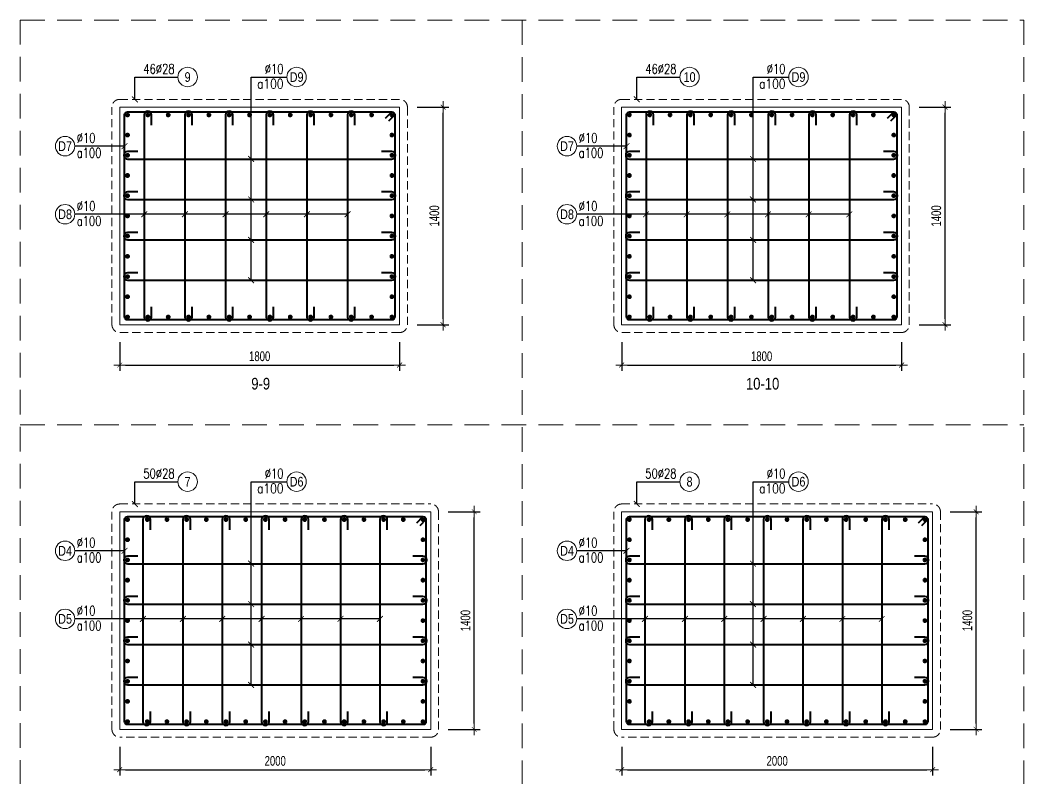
# Model space of a CAD drawing. Header units: millimetres. Extents: x 415878 to 795945, y 85573 to 378758.
# Drawn here: x 716732 to 736099, y 362769 to 377414 of the extents above; entities that cross this region are included whole.
import ezdxf
from ezdxf.enums import TextEntityAlignment as Align

# ---------------------------------------------------------------- set-up
doc = ezdxf.new("R2010")
doc.units = ezdxf.units.MM
doc.linetypes.add('HIDDEN2', pattern=[4.7625, 3.175, -1.5875])
doc.layers.get('0').update_dxf_attribs({"lineweight": 20})
doc.layers.get('Defpoints').update_dxf_attribs({"color": 151, "lineweight": 9})
for name, color, linetype, lineweight in [('NDC_S_CONTINUOUS', 3, 'Continuous', 20), ('NDC_S_DIM', 1, 'Continuous', 15), ('NDC_S_HIDDEN', 8, 'HIDDEN2', 13), ('NDC_S_REBAR', 4, 'Continuous', 35), ('NDC_S_STIRRUP', 4, 'Continuous', 40), ('NDC_S_THIN LINE', 8, 'Continuous', 9), ('NDC_S_VN TEXT', 7, 'Continuous', 20)]:
    doc.layers.add(name, color=color, linetype=linetype, lineweight=lineweight)
doc.layers.add('Reinforcement - thep dau', color=4, linetype='Continuous')
doc.styles.add('ARIAL', font='arial.ttf', dxfattribs={"width": 0.8})
doc.styles.add('NDC_DIM', font='', dxfattribs={"width": 0.75})
doc.styles.add('NDC_EN TXT', font='romans.shx', dxfattribs={"width": 0.8})
doc.styles.get('NDC_DIM').set_extended_font_data('Dotum')
doc.dimstyles.new('NDC_dim_75', dxfattribs={"dimscale": 75, "dimtxt": 2.5, "dimasz": 1.5, "dimexe": 1.5, "dimexo": 2.5, "dimgap": 1, "dimtad": 1, "dimdec": 0, "dimzin": 0, "dimdsep": 46, "dimtxsty": 'NDC_DIM', "dimblk": 'DIMMARK', "dimcen": 0.09, "dimdle": 1.2, "dimclrd": 1, "dimclre": 1, "dimclrt": 3, "dimadec": 0, "dimazin": 0, "dimtfac": 1, "dimtdec": 0, "dimtix": 1, "dimtofl": 0, "dimtmove": 0, "dimatfit": 3, "dimfxl": 8, "dimfxlon": 1, "dimtolj": 1, "dimtzin": 0, "dimarcsym": 0})

# ---------------------------------------------------------------- blocks, each defined once
blk = doc.blocks.new('DIMMARK')
at = {"layer": 'NDC_S_DIM', "color": 1}
blk.add_line((-1.5, 0), (1, 0), dxfattribs=at)
at = {"layer": 'NDC_S_DIM', "color": 2, "const_width": 0.1}
blk.add_lwpolyline([(-0.42, -0.42), (0.42, 0.42)], dxfattribs=at)
blk = doc.blocks.new('*D644')
at = {"layer": 'Defpoints', "color": 0, "transparency": 16777216}
for p in [(718654, 371384), (724054, 371384), (724054, 370756)]:
    blk.add_point(p, dxfattribs=at)
at = {"layer": 'Reinforcement - thep dau', "color": 1, "lineweight": -2, "transparency": 16777216}
for p, q in [((718654, 371197), (718654, 370644)), ((724054, 371197), (724054, 370644)), ((718767, 370756), (723942, 370756))]:
    blk.add_line(p, q, dxfattribs=at)
at = {"layer": 'Reinforcement - thep dau', "color": 1, "lineweight": -2, "transparency": 16777216, "xscale": 112.5, "yscale": 112.5, "zscale": 112.5, "rotation": 180}
blk.add_blockref('DIMMARK', (718654, 370756), dxfattribs=at)
at = {"layer": 'Reinforcement - thep dau', "color": 1, "lineweight": -2, "transparency": 16777216, "xscale": 112.5, "yscale": 112.5, "zscale": 112.5}
blk.add_blockref('DIMMARK', (724054, 370756), dxfattribs=at)
at = {"layer": 'Reinforcement - thep dau', "color": 3, "transparency": 16777216, "insert": (721354, 370925), "char_height": 187.5, "attachment_point": 5, "style": 'NDC_DIM'}
blk.add_mtext('\\A1;1800', dxfattribs=at)
blk = doc.blocks.new('*D645')
at = {"layer": 'Defpoints', "color": 0, "transparency": 16777216}
for p in [(724204, 375734), (724893, 375734), (724204, 371534)]:
    blk.add_point(p, dxfattribs=at)
at = {"layer": 'Reinforcement - thep dau', "color": 1, "lineweight": -2, "transparency": 16777216}
for p, q in [((724392, 375734), (725006, 375734)), ((724893, 371647), (724893, 375622)), ((724392, 371534), (725006, 371534))]:
    blk.add_line(p, q, dxfattribs=at)
at = {"layer": 'Reinforcement - thep dau', "color": 1, "lineweight": -2, "transparency": 16777216, "xscale": 112.5, "yscale": 112.5, "zscale": 112.5}
for p, rotation in [((724893, 375734), 90), ((724893, 371534), 270)]:
    blk.add_blockref('DIMMARK', p, dxfattribs=dict(at, rotation=rotation))
at = {"layer": 'Reinforcement - thep dau', "color": 3, "transparency": 16777216, "insert": (724725, 373634), "char_height": 187.5, "attachment_point": 5, "rotation": 90, "style": 'NDC_DIM'}
blk.add_mtext('\\A1;1400', dxfattribs=at)
blk = doc.blocks.new('kata_block_TD')
at = {"color": 6, "linetype": 'ByBlock', "lineweight": -2, "style": 'ARIAL', "width": 0.8}
blk.add_attdef('SECTDET2', text='', height=5, dxfattribs=at).set_placement((0, 7.97), align=Align.CENTER)
at = {"color": 0, "linetype": 'ByBlock', "lineweight": -2, "style": 'ARIAL', "width": 0.8}
blk.add_attdef('SECTDET1', text='', height=5, dxfattribs=at).set_placement((0, 1.47), align=Align.CENTER)
at = {"color": 3, "lineweight": 25, "style": 'ARIAL', "width": 0.8}
blk.add_attdef('SSCALE', text='', height=2.5, dxfattribs=at).set_placement((0, -4), align=Align.CENTER)
blk = doc.blocks.new('kata_block_THEP')
at = {"layer": 'NDC_S_REBAR', "color": 0}
for p, q in [((-0.5, 0), (0.5, 0)), ((-0.35, 0.35), (0.35, -0.35)), ((0.35, 0.35), (-0.35, -0.35)), ((0, 0.5), (0, -0.5))]:
    blk.add_line(p, q, dxfattribs=at)
at = {"layer": 'NDC_S_REBAR', "color": 0, "const_width": 0.0833}
blk.add_lwpolyline([(-0.5, 0, 1), (0.5, 0, 1), (-0.5, 0, 1)], format="xyb", dxfattribs=at)
blk = doc.blocks.new('*U7')
blk.add_circle((2.5, 0), 2.5)
at = {"layer": 'NDC_S_VN TEXT', "color": 3, "style": 'NDC_EN TXT', "width": 0.75}
blk.add_attdef('DK2', text='', height=2.5, dxfattribs=at).set_placement((-0.85, 0.85), align=Align.RIGHT)
at = {"layer": 'NDC_S_VN TEXT', "color": 7, "style": 'ARIAL', "width": 0.8}
blk.add_attdef('SH3', text='', height=2.5, dxfattribs=at).set_placement((2.5, 0), align=Align.MIDDLE)
blk = doc.blocks.new('*U29')
blk.add_circle((2.5, 0), 2.5)
at = {"layer": 'NDC_S_VN TEXT', "color": 3, "style": 'NDC_EN TXT'}
for tag, width, p in [('DK2', 0.75, (-0.85, 0.85)), ('KC2', 0.8, (-0.85, -2.97))]:
    blk.add_attdef(tag, text='', height=2.5, dxfattribs=dict(at, width=width)).set_placement(p, align=Align.RIGHT)
at = {"layer": 'NDC_S_VN TEXT', "color": 7, "style": 'ARIAL', "width": 0.8}
blk.add_attdef('SH3', text='', height=2.5, dxfattribs=at).set_placement((2.5, 0), align=Align.MIDDLE)
blk = doc.blocks.new('*U30')
blk.add_circle((-2.5, 0), 2.5)
at = {"layer": 'NDC_S_VN TEXT', "color": 3, "style": 'NDC_EN TXT', "width": 0.75}
for tag, p in [('DK1', (0.5, 0.85)), ('KC1', (0.5, -2.97))]:
    blk.add_attdef(tag, p, '', height=2.5, dxfattribs=at)
at = {"layer": 'NDC_S_VN TEXT', "color": 7, "style": 'ARIAL', "width": 0.8}
blk.add_attdef('SH2', text='', height=2.5, dxfattribs=at).set_placement((-2.5, 0), align=Align.MIDDLE)
blk = doc.blocks.new('*D975')
at = {"layer": 'Defpoints', "color": 0, "transparency": 16777216}
for p in [(728338, 371384), (733738, 371384), (733738, 370756)]:
    blk.add_point(p, dxfattribs=at)
at = {"layer": 'Reinforcement - thep dau', "color": 1, "lineweight": -2, "transparency": 16777216}
for p, q in [((728338, 371197), (728338, 370644)), ((733738, 371197), (733738, 370644)), ((728450, 370756), (733625, 370756))]:
    blk.add_line(p, q, dxfattribs=at)
at = {"layer": 'Reinforcement - thep dau', "color": 1, "lineweight": -2, "transparency": 16777216, "xscale": 112.5, "yscale": 112.5, "zscale": 112.5, "rotation": 180}
blk.add_blockref('DIMMARK', (728338, 370756), dxfattribs=at)
at = {"layer": 'Reinforcement - thep dau', "color": 1, "lineweight": -2, "transparency": 16777216, "xscale": 112.5, "yscale": 112.5, "zscale": 112.5}
blk.add_blockref('DIMMARK', (733738, 370756), dxfattribs=at)
at = {"layer": 'Reinforcement - thep dau', "color": 3, "transparency": 16777216, "insert": (731038, 370925), "char_height": 187.5, "attachment_point": 5, "style": 'NDC_DIM'}
blk.add_mtext('\\A1;1800', dxfattribs=at)
blk = doc.blocks.new('*D976')
at = {"layer": 'Defpoints', "color": 0, "transparency": 16777216}
for p in [(733888, 375734), (734577, 375734), (733888, 371534)]:
    blk.add_point(p, dxfattribs=at)
at = {"layer": 'Reinforcement - thep dau', "color": 1, "lineweight": -2, "transparency": 16777216}
for p, q in [((734075, 375734), (734689, 375734)), ((734577, 371647), (734577, 375622)), ((734075, 371534), (734689, 371534))]:
    blk.add_line(p, q, dxfattribs=at)
at = {"layer": 'Reinforcement - thep dau', "color": 1, "lineweight": -2, "transparency": 16777216, "xscale": 112.5, "yscale": 112.5, "zscale": 112.5}
for p, rotation in [((734577, 375734), 90), ((734577, 371534), 270)]:
    blk.add_blockref('DIMMARK', p, dxfattribs=dict(at, rotation=rotation))
at = {"layer": 'Reinforcement - thep dau', "color": 3, "transparency": 16777216, "insert": (734408, 373634), "char_height": 187.5, "attachment_point": 5, "rotation": 90, "style": 'NDC_DIM'}
blk.add_mtext('\\A1;1400', dxfattribs=at)
blk = doc.blocks.new('*D985')
at = {"layer": 'Defpoints', "color": 0, "transparency": 16777216}
for p in [(718654, 363575), (724654, 363575), (724654, 362947)]:
    blk.add_point(p, dxfattribs=at)
at = {"layer": 'Reinforcement - thep dau', "color": 1, "lineweight": -2, "transparency": 16777216}
for p, q in [((718654, 363387), (718654, 362834)), ((724654, 363387), (724654, 362834)), ((718767, 362947), (724542, 362947))]:
    blk.add_line(p, q, dxfattribs=at)
at = {"layer": 'Reinforcement - thep dau', "color": 1, "lineweight": -2, "transparency": 16777216, "xscale": 112.5, "yscale": 112.5, "zscale": 112.5, "rotation": 180}
blk.add_blockref('DIMMARK', (718654, 362947), dxfattribs=at)
at = {"layer": 'Reinforcement - thep dau', "color": 1, "lineweight": -2, "transparency": 16777216, "xscale": 112.5, "yscale": 112.5, "zscale": 112.5}
blk.add_blockref('DIMMARK', (724654, 362947), dxfattribs=at)
at = {"layer": 'Reinforcement - thep dau', "color": 3, "transparency": 16777216, "insert": (721654, 363116), "char_height": 187.5, "attachment_point": 5, "style": 'NDC_DIM'}
blk.add_mtext('\\A1;2000', dxfattribs=at)
blk = doc.blocks.new('*D986')
at = {"layer": 'Defpoints', "color": 0, "transparency": 16777216}
for p in [(724804, 367925), (725493, 367925), (724804, 363725)]:
    blk.add_point(p, dxfattribs=at)
at = {"layer": 'Reinforcement - thep dau', "color": 1, "lineweight": -2, "transparency": 16777216}
for p, q in [((724992, 367925), (725606, 367925)), ((725493, 363837), (725493, 367812)), ((724992, 363725), (725606, 363725))]:
    blk.add_line(p, q, dxfattribs=at)
at = {"layer": 'Reinforcement - thep dau', "color": 1, "lineweight": -2, "transparency": 16777216, "xscale": 112.5, "yscale": 112.5, "zscale": 112.5}
for p, rotation in [((725493, 367925), 90), ((725493, 363725), 270)]:
    blk.add_blockref('DIMMARK', p, dxfattribs=dict(at, rotation=rotation))
at = {"layer": 'Reinforcement - thep dau', "color": 3, "transparency": 16777216, "insert": (725325, 365825), "char_height": 187.5, "attachment_point": 5, "rotation": 90, "style": 'NDC_DIM'}
blk.add_mtext('\\A1;1400', dxfattribs=at)
blk = doc.blocks.new('*D987')
at = {"layer": 'Defpoints', "color": 0, "transparency": 16777216}
for p in [(728338, 363575), (734338, 363575), (734338, 362947)]:
    blk.add_point(p, dxfattribs=at)
at = {"layer": 'Reinforcement - thep dau', "color": 1, "lineweight": -2, "transparency": 16777216}
for p, q in [((728338, 363387), (728338, 362834)), ((734338, 363387), (734338, 362834)), ((728450, 362947), (734225, 362947))]:
    blk.add_line(p, q, dxfattribs=at)
at = {"layer": 'Reinforcement - thep dau', "color": 1, "lineweight": -2, "transparency": 16777216, "xscale": 112.5, "yscale": 112.5, "zscale": 112.5, "rotation": 180}
blk.add_blockref('DIMMARK', (728338, 362947), dxfattribs=at)
at = {"layer": 'Reinforcement - thep dau', "color": 1, "lineweight": -2, "transparency": 16777216, "xscale": 112.5, "yscale": 112.5, "zscale": 112.5}
blk.add_blockref('DIMMARK', (734338, 362947), dxfattribs=at)
at = {"layer": 'Reinforcement - thep dau', "color": 3, "transparency": 16777216, "insert": (731338, 363116), "char_height": 187.5, "attachment_point": 5, "style": 'NDC_DIM'}
blk.add_mtext('\\A1;2000', dxfattribs=at)
blk = doc.blocks.new('*D988')
at = {"layer": 'Defpoints', "color": 0, "transparency": 16777216}
for p in [(734488, 367925), (735177, 367925), (734488, 363725)]:
    blk.add_point(p, dxfattribs=at)
at = {"layer": 'Reinforcement - thep dau', "color": 1, "lineweight": -2, "transparency": 16777216}
for p, q in [((734675, 367925), (735289, 367925)), ((735177, 363837), (735177, 367812)), ((734675, 363725), (735289, 363725))]:
    blk.add_line(p, q, dxfattribs=at)
at = {"layer": 'Reinforcement - thep dau', "color": 1, "lineweight": -2, "transparency": 16777216, "xscale": 112.5, "yscale": 112.5, "zscale": 112.5}
for p, rotation in [((735177, 367925), 90), ((735177, 363725), 270)]:
    blk.add_blockref('DIMMARK', p, dxfattribs=dict(at, rotation=rotation))
at = {"layer": 'Reinforcement - thep dau', "color": 3, "transparency": 16777216, "insert": (735008, 365825), "char_height": 187.5, "attachment_point": 5, "rotation": 90, "style": 'NDC_DIM'}
blk.add_mtext('\\A1;1400', dxfattribs=at)

msp = doc.modelspace()

# ---------------------------------------------------------------- linework, layer by layer
at = {"layer": 'NDC_S_CONTINUOUS'}
for points in [[(718654.3, 375734.3), (724054.3, 375734.3), (724054.3, 371534.3), (718654.3, 371534.3)], [(728337.8, 375734.3), (733737.8, 375734.3), (733737.8, 371534.3), (728337.8, 371534.3)], [(718654.3, 367924.8), (724654.3, 367924.8), (724654.3, 363724.8), (718654.3, 363724.8)], [(728337.8, 367924.8), (734337.8, 367924.8), (734337.8, 363724.8), (728337.8, 363724.8)]]:
    msp.add_lwpolyline(points, close=True, dxfattribs=at)
at = {"layer": 'NDC_S_HIDDEN', "ltscale": 150}
for p, q in [((726415.1, 377414.1), (726415.1, 338366.9)), ((716731.5, 369604.7), (736098.6, 369604.7))]:
    msp.add_line(p, q, dxfattribs=at)
msp.add_lwpolyline([(716731.5, 377414.1), (736098.6, 377414.1), (736098.6, 338366.9), (716731.5, 338366.9)], close=True, dxfattribs=at)
at = {"layer": 'NDC_S_HIDDEN', "ltscale": 50}
for points in [[(718504.3, 371534.3), (718504.3, 375734.3, -0.4142136), (718654.3, 375884.3), (724054.3, 375884.3, -0.4142136), (724204.3, 375734.3), (724204.3, 371534.3, -0.4142136), (724054.3, 371384.3), (718654.3, 371384.3, -0.4142136), (718504.3, 371534.3)], [(728187.8, 371534.3), (728187.8, 375734.3, -0.4142136), (728337.8, 375884.3), (733737.8, 375884.3, -0.4142136), (733887.8, 375734.3), (733887.8, 371534.3, -0.4142136), (733737.8, 371384.3), (728337.8, 371384.3, -0.4142136), (728187.8, 371534.3)], [(718504.3, 363724.8), (718504.3, 367924.8, -0.4142136), (718654.3, 368074.8), (724654.3, 368074.8, -0.4142136), (724804.3, 367924.8), (724804.3, 363724.8, -0.4142136), (724654.3, 363574.8), (718654.3, 363574.8, -0.4142136), (718504.3, 363724.8)], [(728187.8, 363724.8), (728187.8, 367924.8, -0.4142136), (728337.8, 368074.8), (734337.8, 368074.8, -0.4142136), (734487.8, 367924.8), (734487.8, 363724.8, -0.4142136), (734337.8, 363574.8), (728337.8, 363574.8, -0.4142136), (728187.8, 363724.8)]]:
    msp.add_lwpolyline(points, format="xyb", dxfattribs=at)
at = {"layer": 'NDC_S_STIRRUP'}
for points in [[(723784.3, 375521.3), (723904.3, 375641.3, -0.4142136), (723961.3, 375584.3), (723961.3, 371684.3, -0.4142136), (723904.3, 371627.3), (718804.3, 371627.3, -0.4142136), (718747.3, 371684.3), (718747.3, 375584.3, -0.4142136), (718804.3, 375641.3), (723904.3, 375641.3, -0.4142136), (723961.3, 375584.3), (723841.3, 375464.3)], [(719268.6, 375386.3), (719268.6, 375584.3, 1), (719124.6, 375584.3), (719124.6, 371684.3, 1), (719268.6, 371684.3), (719268.6, 371882.3)], [(720053.2, 375386.3), (720053.2, 375584.3, 1), (719909.2, 375584.3), (719909.2, 371684.3, 1), (720053.2, 371684.3), (720053.2, 371882.3)], [(720837.8, 375386.3), (720837.8, 375584.3, 1), (720693.8, 375584.3), (720693.8, 371684.3, 1), (720837.8, 371684.3), (720837.8, 371882.3)], [(721622.5, 375386.3), (721622.5, 375584.3, 1), (721478.5, 375584.3), (721478.5, 371684.3, 1), (721622.5, 371684.3), (721622.5, 371882.3)], [(722407.1, 375386.3), (722407.1, 375584.3, 1), (722263.1, 375584.3), (722263.1, 371684.3, 1), (722407.1, 371684.3), (722407.1, 371882.3)], [(723191.7, 375386.3), (723191.7, 375584.3, 1), (723047.7, 375584.3), (723047.7, 371684.3, 1), (723191.7, 371684.3), (723191.7, 371882.3)], [(733467.8, 375521.3), (733587.8, 375641.3, -0.4142136), (733644.8, 375584.3), (733644.8, 371684.3, -0.4142136), (733587.8, 371627.3), (728487.8, 371627.3, -0.4142136), (728430.8, 371684.3), (728430.8, 375584.3, -0.4142136), (728487.8, 375641.3), (733587.8, 375641.3, -0.4142136), (733644.8, 375584.3), (733524.8, 375464.3)], [(728952.1, 375386.3), (728952.1, 375584.3, 1), (728808.1, 375584.3), (728808.1, 371684.3, 1), (728952.1, 371684.3), (728952.1, 371882.3)], [(729736.8, 375386.3), (729736.8, 375584.3, 1), (729592.8, 375584.3), (729592.8, 371684.3, 1), (729736.8, 371684.3), (729736.8, 371882.3)], [(730521.4, 375386.3), (730521.4, 375584.3, 1), (730377.4, 375584.3), (730377.4, 371684.3, 1), (730521.4, 371684.3), (730521.4, 371882.3)], [(731306, 375386.3), (731306, 375584.3, 1), (731162, 375584.3), (731162, 371684.3, 1), (731306, 371684.3), (731306, 371882.3)], [(732090.6, 375386.3), (732090.6, 375584.3, 1), (731946.6, 375584.3), (731946.6, 371684.3, 1), (732090.6, 371684.3), (732090.6, 371882.3)], [(732875.2, 375386.3), (732875.2, 375584.3, 1), (732731.2, 375584.3), (732731.2, 371684.3, 1), (732875.2, 371684.3), (732875.2, 371882.3)], [(719002.3, 374876.3), (718804.3, 374876.3, 1), (718804.3, 374732.3), (723904.3, 374732.3, 1), (723904.3, 374876.3), (723706.3, 374876.3)], [(728685.8, 374876.3), (728487.8, 374876.3, 1), (728487.8, 374732.3), (733587.8, 374732.3, 1), (733587.8, 374876.3), (733389.8, 374876.3)], [(719002.3, 374096.3), (718804.3, 374096.3, 1), (718804.3, 373952.3), (723904.3, 373952.3, 1), (723904.3, 374096.3), (723706.3, 374096.3)], [(728685.8, 374096.3), (728487.8, 374096.3, 1), (728487.8, 373952.3), (733587.8, 373952.3, 1), (733587.8, 374096.3), (733389.8, 374096.3)], [(719002.3, 373316.3), (718804.3, 373316.3, 1), (718804.3, 373172.3), (723904.3, 373172.3, 1), (723904.3, 373316.3), (723706.3, 373316.3)], [(728685.8, 373316.3), (728487.8, 373316.3, 1), (728487.8, 373172.3), (733587.8, 373172.3, 1), (733587.8, 373316.3), (733389.8, 373316.3)], [(719002.3, 372536.3), (718804.3, 372536.3, 1), (718804.3, 372392.3), (723904.3, 372392.3, 1), (723904.3, 372536.3), (723706.3, 372536.3)], [(728685.8, 372536.3), (728487.8, 372536.3, 1), (728487.8, 372392.3), (733587.8, 372392.3, 1), (733587.8, 372536.3), (733389.8, 372536.3)], [(724384.3, 367711.8), (724504.3, 367831.8, -0.4142136), (724561.3, 367774.8), (724561.3, 363874.8, -0.4142136), (724504.3, 363817.8), (718804.3, 363817.8, -0.4142136), (718747.3, 363874.8), (718747.3, 367774.8, -0.4142136), (718804.3, 367831.8), (724504.3, 367831.8, -0.4142136), (724561.3, 367774.8), (724441.3, 367654.8)], [(719246.9, 367576.8), (719246.9, 367774.8, 1), (719102.9, 367774.8), (719102.9, 363874.8, 1), (719246.9, 363874.8), (719246.9, 364072.8)], [(720016.3, 367576.8), (720016.3, 367774.8, 1), (719872.3, 367774.8), (719872.3, 363874.8, 1), (720016.3, 363874.8), (720016.3, 364072.8)], [(720776.3, 367576.8), (720776.3, 367774.8, 1), (720632.3, 367774.8), (720632.3, 363874.8, 1), (720776.3, 363874.8), (720776.3, 364072.8)], [(721536.3, 367576.8), (721536.3, 367774.8, 1), (721392.3, 367774.8), (721392.3, 363874.8, 1), (721536.3, 363874.8), (721536.3, 364072.8)], [(722296.3, 367576.8), (722296.3, 367774.8, 1), (722152.3, 367774.8), (722152.3, 363874.8, 1), (722296.3, 363874.8), (722296.3, 364072.8)], [(723056.3, 367576.8), (723056.3, 367774.8, 1), (722912.3, 367774.8), (722912.3, 363874.8, 1), (723056.3, 363874.8), (723056.3, 364072.8)], [(723816.3, 367576.8), (723816.3, 367774.8, 1), (723672.3, 367774.8), (723672.3, 363874.8, 1), (723816.3, 363874.8), (723816.3, 364072.8)], [(734067.8, 367711.8), (734187.8, 367831.8, -0.4142136), (734244.8, 367774.8), (734244.8, 363874.8, -0.4142136), (734187.8, 363817.8), (728487.8, 363817.8, -0.4142136), (728430.8, 363874.8), (728430.8, 367774.8, -0.4142136), (728487.8, 367831.8), (734187.8, 367831.8, -0.4142136), (734244.8, 367774.8), (734124.8, 367654.8)], [(728930.4, 367576.8), (728930.4, 367774.8, 1), (728786.4, 367774.8), (728786.4, 363874.8, 1), (728930.4, 363874.8), (728930.4, 364072.8)], [(729699.8, 367576.8), (729699.8, 367774.8, 1), (729555.8, 367774.8), (729555.8, 363874.8, 1), (729699.8, 363874.8), (729699.8, 364072.8)], [(730459.8, 367576.8), (730459.8, 367774.8, 1), (730315.8, 367774.8), (730315.8, 363874.8, 1), (730459.8, 363874.8), (730459.8, 364072.8)], [(731219.8, 367576.8), (731219.8, 367774.8, 1), (731075.8, 367774.8), (731075.8, 363874.8, 1), (731219.8, 363874.8), (731219.8, 364072.8)], [(731979.8, 367576.8), (731979.8, 367774.8, 1), (731835.8, 367774.8), (731835.8, 363874.8, 1), (731979.8, 363874.8), (731979.8, 364072.8)], [(732739.8, 367576.8), (732739.8, 367774.8, 1), (732595.8, 367774.8), (732595.8, 363874.8, 1), (732739.8, 363874.8), (732739.8, 364072.8)], [(733499.8, 367576.8), (733499.8, 367774.8, 1), (733355.8, 367774.8), (733355.8, 363874.8, 1), (733499.8, 363874.8), (733499.8, 364072.8)], [(719002.3, 367066.8), (718804.3, 367066.8, 1), (718804.3, 366922.8), (724504.3, 366922.8, 1), (724504.3, 367066.8), (724306.3, 367066.8)], [(728685.8, 367066.8), (728487.8, 367066.8, 1), (728487.8, 366922.8), (734187.8, 366922.8, 1), (734187.8, 367066.8), (733989.8, 367066.8)], [(719002.3, 366286.8), (718804.3, 366286.8, 1), (718804.3, 366142.8), (724504.3, 366142.8, 1), (724504.3, 366286.8), (724306.3, 366286.8)], [(728685.8, 366286.8), (728487.8, 366286.8, 1), (728487.8, 366142.8), (734187.8, 366142.8, 1), (734187.8, 366286.8), (733989.8, 366286.8)], [(719002.3, 365506.8), (718804.3, 365506.8, 1), (718804.3, 365362.8), (724504.3, 365362.8, 1), (724504.3, 365506.8), (724306.3, 365506.8)], [(728685.8, 365506.8), (728487.8, 365506.8, 1), (728487.8, 365362.8), (734187.8, 365362.8, 1), (734187.8, 365506.8), (733989.8, 365506.8)], [(719002.3, 364726.8), (718804.3, 364726.8, 1), (718804.3, 364582.8), (724504.3, 364582.8, 1), (724504.3, 364726.8), (724306.3, 364726.8)], [(728685.8, 364726.8), (728487.8, 364726.8, 1), (728487.8, 364582.8), (734187.8, 364582.8, 1), (734187.8, 364726.8), (733989.8, 364726.8)]]:
    msp.add_lwpolyline(points, format="xyb", dxfattribs=at)

# ---------------------------------------------------------------- block references
at = {"layer": 'NDC_S_REBAR', "yscale": 84, "zscale": 84}
for p, xscale, rotation in [((718804.3, 375584.3), -84, 90), ((719196.6, 375584.3), 84, 270), ((719588.9, 375584.3), 84, 270), ((719981.2, 375584.3), 84, 270), ((720373.5, 375584.3), 84, 270), ((720765.8, 375584.3), 84, 270), ((721158.1, 375584.3), 84, 270), ((721550.5, 375584.3), 84, 270), ((721942.8, 375584.3), 84, 270), ((722335.1, 375584.3), 84, 270), ((722727.4, 375584.3), 84, 270), ((723119.7, 375584.3), 84, 270), ((723512, 375584.3), 84, 270), ((723904.3, 375584.3), 84, 270), ((728487.8, 375584.3), -84, 90), ((728880.1, 375584.3), 84, 270), ((729272.5, 375584.3), 84, 270), ((729664.8, 375584.3), 84, 270), ((730057.1, 375584.3), 84, 270), ((730449.4, 375584.3), 84, 270), ((730841.7, 375584.3), 84, 270), ((731234, 375584.3), 84, 270), ((731626.3, 375584.3), 84, 270), ((732018.6, 375584.3), 84, 270), ((732410.9, 375584.3), 84, 270), ((732803.2, 375584.3), 84, 270), ((733195.5, 375584.3), 84, 270), ((733587.8, 375584.3), 84, 270), ((718804.3, 375194.3), -84, 180), ((723904.3, 375194.3), 84, 180), ((728487.8, 375194.3), -84, 180), ((733587.8, 375194.3), 84, 180), ((718804.3, 374804.3), -84, 180), ((723904.3, 374804.3), 84, 180), ((728487.8, 374804.3), -84, 180), ((733587.8, 374804.3), 84, 180), ((718804.3, 374414.3), -84, 180), ((723904.3, 374414.3), 84, 180), ((728487.8, 374414.3), -84, 180), ((733587.8, 374414.3), 84, 180), ((718804.3, 374024.3), -84, 180), ((723904.3, 374024.3), 84, 180), ((728487.8, 374024.3), -84, 180), ((733587.8, 374024.3), 84, 180), ((718804.3, 373634.3), -84, 180), ((723904.3, 373634.3), 84, 180), ((728487.8, 373634.3), -84, 180), ((733587.8, 373634.3), 84, 180), ((718804.3, 373244.3), -84, 180), ((723904.3, 373244.3), 84, 180), ((728487.8, 373244.3), -84, 180), ((733587.8, 373244.3), 84, 180), ((718804.3, 372854.3), -84, 180), ((723904.3, 372854.3), 84, 180), ((728487.8, 372854.3), -84, 180), ((733587.8, 372854.3), 84, 180), ((718804.3, 372464.3), -84, 180), ((723904.3, 372464.3), 84, 180), ((728487.8, 372464.3), -84, 180), ((733587.8, 372464.3), 84, 180), ((718804.3, 372074.3), -84, 180), ((723904.3, 372074.3), 84, 180), ((728487.8, 372074.3), -84, 180), ((733587.8, 372074.3), 84, 180), ((718804.3, 371684.3), 84, 90), ((719196.6, 371684.3), -84, 270), ((719588.9, 371684.3), -84, 270), ((719981.2, 371684.3), -84, 270), ((720373.5, 371684.3), -84, 270), ((720765.8, 371684.3), -84, 270), ((721158.1, 371684.3), -84, 270), ((721550.5, 371684.3), -84, 270), ((721942.8, 371684.3), -84, 270), ((722335.1, 371684.3), -84, 270), ((722727.4, 371684.3), -84, 270), ((723119.7, 371684.3), -84, 270), ((723512, 371684.3), -84, 270), ((723904.3, 371684.3), -84, 270), ((728487.8, 371684.3), 84, 90), ((728880.1, 371684.3), -84, 270), ((729272.5, 371684.3), -84, 270), ((729664.8, 371684.3), -84, 270), ((730057.1, 371684.3), -84, 270), ((730449.4, 371684.3), -84, 270), ((730841.7, 371684.3), -84, 270), ((731234, 371684.3), -84, 270), ((731626.3, 371684.3), -84, 270), ((732018.6, 371684.3), -84, 270), ((732410.9, 371684.3), -84, 270), ((732803.2, 371684.3), -84, 270), ((733195.5, 371684.3), -84, 270), ((733587.8, 371684.3), -84, 270), ((718804.3, 367774.8), -84, 90), ((719184.3, 367774.8), -84, 90), ((719564.3, 367774.8), -84, 90), ((719944.3, 367774.8), -84, 90), ((720324.3, 367774.8), -84, 90), ((720704.3, 367774.8), -84, 90), ((721084.3, 367774.8), -84, 90), ((721464.3, 367774.8), -84, 90), ((721844.3, 367774.8), -84, 90), ((722224.3, 367774.8), -84, 90), ((722604.3, 367774.8), -84, 90), ((722984.3, 367774.8), -84, 90), ((723364.3, 367774.8), -84, 90), ((723744.3, 367774.8), -84, 90), ((724124.3, 367774.8), -84, 90), ((724504.3, 367774.8), 84, 270), ((728487.8, 367774.8), -84, 90), ((728867.8, 367774.8), -84, 90), ((729247.8, 367774.8), -84, 90), ((729627.8, 367774.8), -84, 90), ((730007.8, 367774.8), -84, 90), ((730387.8, 367774.8), -84, 90), ((730767.8, 367774.8), -84, 90), ((731147.8, 367774.8), -84, 90), ((731527.8, 367774.8), -84, 90), ((731907.8, 367774.8), -84, 90), ((732287.8, 367774.8), -84, 90), ((732667.8, 367774.8), -84, 90), ((733047.8, 367774.8), -84, 90), ((733427.8, 367774.8), -84, 90), ((733807.8, 367774.8), -84, 90), ((734187.8, 367774.8), 84, 270), ((718804.3, 367384.8), -84, 180), ((724504.3, 367384.8), 84, 180), ((728487.8, 367384.8), -84, 180), ((734187.8, 367384.8), 84, 180), ((718804.3, 366994.8), -84, 180), ((724504.3, 366994.8), 84, 180), ((728487.8, 366994.8), -84, 180), ((734187.8, 366994.8), 84, 180), ((718804.3, 366604.8), -84, 180), ((724504.3, 366604.8), 84, 180), ((728487.8, 366604.8), -84, 180), ((734187.8, 366604.8), 84, 180), ((718804.3, 366214.8), -84, 180), ((724504.3, 366214.8), 84, 180), ((728487.8, 366214.8), -84, 180), ((734187.8, 366214.8), 84, 180), ((718804.3, 365824.8), -84, 180), ((724504.3, 365824.8), 84, 180), ((728487.8, 365824.8), -84, 180), ((734187.8, 365824.8), 84, 180), ((718804.3, 365434.8), -84, 180), ((724504.3, 365434.8), 84, 180), ((728487.8, 365434.8), -84, 180), ((734187.8, 365434.8), 84, 180), ((718804.3, 365044.8), -84, 180), ((724504.3, 365044.8), 84, 180), ((728487.8, 365044.8), -84, 180), ((734187.8, 365044.8), 84, 180), ((718804.3, 364654.8), -84, 180), ((724504.3, 364654.8), 84, 180), ((728487.8, 364654.8), -84, 180), ((734187.8, 364654.8), 84, 180), ((718804.3, 364264.8), -84, 180), ((724504.3, 364264.8), 84, 180), ((728487.8, 364264.8), -84, 180), ((734187.8, 364264.8), 84, 180), ((718804.3, 363874.8), 84, 90), ((719184.3, 363874.8), 84, 90), ((719564.3, 363874.8), 84, 90), ((719944.3, 363874.8), 84, 90), ((720324.3, 363874.8), 84, 90), ((720704.3, 363874.8), 84, 90), ((721084.3, 363874.8), 84, 90), ((721464.3, 363874.8), 84, 90), ((721844.3, 363874.8), 84, 90), ((722224.3, 363874.8), 84, 90), ((722604.3, 363874.8), 84, 90), ((722984.3, 363874.8), 84, 90), ((723364.3, 363874.8), 84, 90), ((723744.3, 363874.8), 84, 90), ((724124.3, 363874.8), 84, 90), ((724504.3, 363874.8), -84, 270), ((728487.8, 363874.8), 84, 90), ((728867.8, 363874.8), 84, 90), ((729247.8, 363874.8), 84, 90), ((729627.8, 363874.8), 84, 90), ((730007.8, 363874.8), 84, 90), ((730387.8, 363874.8), 84, 90), ((730767.8, 363874.8), 84, 90), ((731147.8, 363874.8), 84, 90), ((731527.8, 363874.8), 84, 90), ((731907.8, 363874.8), 84, 90), ((732287.8, 363874.8), 84, 90), ((732667.8, 363874.8), 84, 90), ((733047.8, 363874.8), 84, 90), ((733427.8, 363874.8), 84, 90), ((733807.8, 363874.8), 84, 90), ((734187.8, 363874.8), -84, 270)]:
    msp.add_blockref('kata_block_THEP', p, dxfattribs=dict(at, xscale=xscale, rotation=rotation))
at = {"layer": 'NDC_S_THIN LINE', "xscale": 75, "yscale": 75, "zscale": 75}
for name, p, values in [('*U7', (719776.4, 376314.5), {'SH3': '9', 'DK2': '46%%c28'}), ('*U29', (721878.4, 376314.5), {'SH3': 'D9', 'DK2': '%%c10', 'KC2': 'a100'}), ('*U7', (729459.9, 376314.5), {'SH3': '10', 'DK2': '46%%c28'}), ('*U29', (731562, 376314.5), {'SH3': 'D9', 'DK2': '%%c10', 'KC2': 'a100'}), ('*U30', (717787.5, 374980.8), {'SH2': 'D7', 'DK1': '%%c10', 'KC1': 'a100'}), ('*U30', (727471, 374980.8), {'SH2': 'D7', 'DK1': '%%c10', 'KC1': 'a100'}), ('*U30', (717787.5, 373666), {'SH2': 'D8', 'DK1': '%%c10', 'KC1': 'a100'}), ('*U30', (727471, 373666), {'SH2': 'D8', 'DK1': '%%c10', 'KC1': 'a100'}), ('*U7', (719776.4, 368505.1), {'SH3': '7', 'DK2': '50%%c28'}), ('*U29', (721878.4, 368505.1), {'SH3': 'D6', 'DK2': '%%c10', 'KC2': 'a100'}), ('*U7', (729459.9, 368505.1), {'SH3': '8', 'DK2': '50%%c28'}), ('*U29', (731562, 368505.1), {'SH3': 'D6', 'DK2': '%%c10', 'KC2': 'a100'}), ('*U30', (717787.5, 367171.3), {'SH2': 'D4', 'DK1': '%%c10', 'KC1': 'a100'}), ('*U30', (727471, 367171.3), {'SH2': 'D4', 'DK1': '%%c10', 'KC1': 'a100'}), ('*U30', (717787.5, 365856.6), {'SH2': 'D5', 'DK1': '%%c10', 'KC1': 'a100'}), ('*U30', (727471, 365856.6), {'SH2': 'D5', 'DK1': '%%c10', 'KC1': 'a100'})]:
    msp.add_blockref(name, p, dxfattribs=at).add_auto_attribs(values)
at = {"layer": 'NDC_S_VN TEXT'}
ref = msp.add_blockref('kata_block_TD', (721373.4, 370217.7), dxfattribs=dict(at, xscale=45, yscale=45, zscale=45))
ref.add_attrib('SECTDET1', '9-9', dxfattribs={"layer": '0', "color": 0, "linetype": 'ByBlock', "lineweight": -2, "height": 225, "style": 'ARIAL', "width": 0.8}).set_placement((721373.4, 370283.9), align=Align.CENTER)
ref = msp.add_blockref('kata_block_TD', (731056.9, 370217.7), dxfattribs=dict(at, xscale=45, yscale=45, zscale=45))
ref.add_attrib('SECTDET1', '10-10', dxfattribs={"layer": '0', "color": 0, "linetype": 'ByBlock', "lineweight": -2, "height": 225, "style": 'ARIAL', "width": 0.8}).set_placement((731056.9, 370283.9), align=Align.CENTER)

# ---------------------------------------------------------------- dimensions: what is measured, and where the dimension line sits
at = {"layer": 'Reinforcement - thep dau'}
for base, p1, p2, picture, middle in [((724893.5, 375734.3), (724204.3, 371534.3), (724204.3, 375734.3), '*D645', (724724.7, 373634.3)), ((734577, 375734.3), (733887.8, 371534.3), (733887.8, 375734.3), '*D976', (734408.2, 373634.3)), ((725493.5, 367924.8), (724804.3, 363724.8), (724804.3, 367924.8), '*D986', (725324.7, 365824.8)), ((735177, 367924.8), (734487.8, 363724.8), (734487.8, 367924.8), '*D988', (735008.2, 365824.8))]:
    dim = msp.add_linear_dim(base=base, p1=p1, p2=p2, angle=90, dimstyle='NDC_dim_75', override={"dimlfac": 0.333333}, dxfattribs=at)
    dim.commit()
    dim.dimension.update_dxf_attribs({"geometry": picture, "text_midpoint": middle})
for base, p1, p2, picture, middle in [((724054.3, 370756.4), (718654.3, 371384.3), (724054.3, 371384.3), '*D644', (721354.3, 370925.2)), ((733737.8, 370756.4), (728337.8, 371384.3), (733737.8, 371384.3), '*D975', (731037.8, 370925.2)), ((724654.3, 362947), (718654.3, 363574.8), (724654.3, 363574.8), '*D985', (721654.3, 363115.7)), ((734337.8, 362947), (728337.8, 363574.8), (734337.8, 363574.8), '*D987', (731337.8, 363115.7))]:
    dim = msp.add_linear_dim(base=base, p1=p1, p2=p2, dimstyle='NDC_dim_75', override={"dimlfac": 0.333333}, dxfattribs=at)
    dim.commit()
    dim.dimension.update_dxf_attribs({"geometry": picture, "text_midpoint": middle})

# ---------------------------------------------------------------- leaders
for points in [[(718946.3, 375884.3), (718946.3, 376314.5), (719776.4, 376314.5)], [(721188.7, 372392.3), (721188.7, 376314.5), (721878.4, 376314.5)], [(721188.7, 373172.3), (721188.7, 376314.5), (721878.4, 376314.5)], [(721188.7, 373952.3), (721188.7, 376314.5), (721878.4, 376314.5)], [(721188.7, 374732.3), (721188.7, 376314.5), (721878.4, 376314.5)], [(728629.8, 375884.3), (728629.8, 376314.5), (729459.9, 376314.5)], [(730872.2, 372392.3), (730872.2, 376314.5), (731562, 376314.5)], [(730872.2, 373172.3), (730872.2, 376314.5), (731562, 376314.5)], [(730872.2, 373952.3), (730872.2, 376314.5), (731562, 376314.5)], [(730872.2, 374732.3), (730872.2, 376314.5), (731562, 376314.5)], [(718747.3, 374980.8), (717787.5, 374980.8)], [(728430.8, 374980.8), (727471, 374980.8)], [(723047.7, 373666), (717787.5, 373666)], [(722263.1, 373666), (717787.5, 373666)], [(721478.5, 373666), (717787.5, 373666)], [(720693.8, 373666), (717787.5, 373666)], [(719909.2, 373666), (717787.5, 373666)], [(719124.6, 373666), (717787.5, 373666)], [(732731.2, 373666), (727471, 373666)], [(731946.6, 373666), (727471, 373666)], [(731162, 373666), (727471, 373666)], [(730377.4, 373666), (727471, 373666)], [(729592.8, 373666), (727471, 373666)], [(728808.1, 373666), (727471, 373666)], [(718946.3, 368074.8), (718946.3, 368505.1), (719776.4, 368505.1)], [(721188.7, 364582.8), (721188.7, 368505.1), (721878.4, 368505.1)], [(721188.7, 365362.8), (721188.7, 368505.1), (721878.4, 368505.1)], [(721188.7, 366142.8), (721188.7, 368505.1), (721878.4, 368505.1)], [(721188.7, 366922.8), (721188.7, 368505.1), (721878.4, 368505.1)], [(728629.8, 368074.8), (728629.8, 368505.1), (729459.9, 368505.1)], [(730872.2, 364582.8), (730872.2, 368505.1), (731562, 368505.1)], [(730872.2, 365362.8), (730872.2, 368505.1), (731562, 368505.1)], [(730872.2, 366142.8), (730872.2, 368505.1), (731562, 368505.1)], [(730872.2, 366922.8), (730872.2, 368505.1), (731562, 368505.1)], [(718747.3, 367171.3), (717787.5, 367171.3)], [(728430.8, 367171.3), (727471, 367171.3)], [(723672.3, 365856.6), (717787.5, 365856.6)], [(722912.3, 365856.6), (717787.5, 365856.6)], [(722152.3, 365856.6), (717787.5, 365856.6)], [(721392.3, 365856.6), (717787.5, 365856.6)], [(720632.3, 365856.6), (717787.5, 365856.6)], [(719872.3, 365856.6), (717787.5, 365856.6)], [(719102.9, 365856.6), (717787.5, 365856.6)], [(733355.8, 365856.6), (727471, 365856.6)], [(732595.8, 365856.6), (727471, 365856.6)], [(731835.8, 365856.6), (727471, 365856.6)], [(731075.8, 365856.6), (727471, 365856.6)], [(730315.8, 365856.6), (727471, 365856.6)], [(729555.8, 365856.6), (727471, 365856.6)], [(728786.4, 365856.6), (727471, 365856.6)]]:
    msp.add_leader(points, dimstyle='NDC_dim_75', override={"dimlfac": 0.333333, "dimldrblk": 'ARCHTICK'}, dxfattribs=at)

doc.saveas('drawing.dxf')
